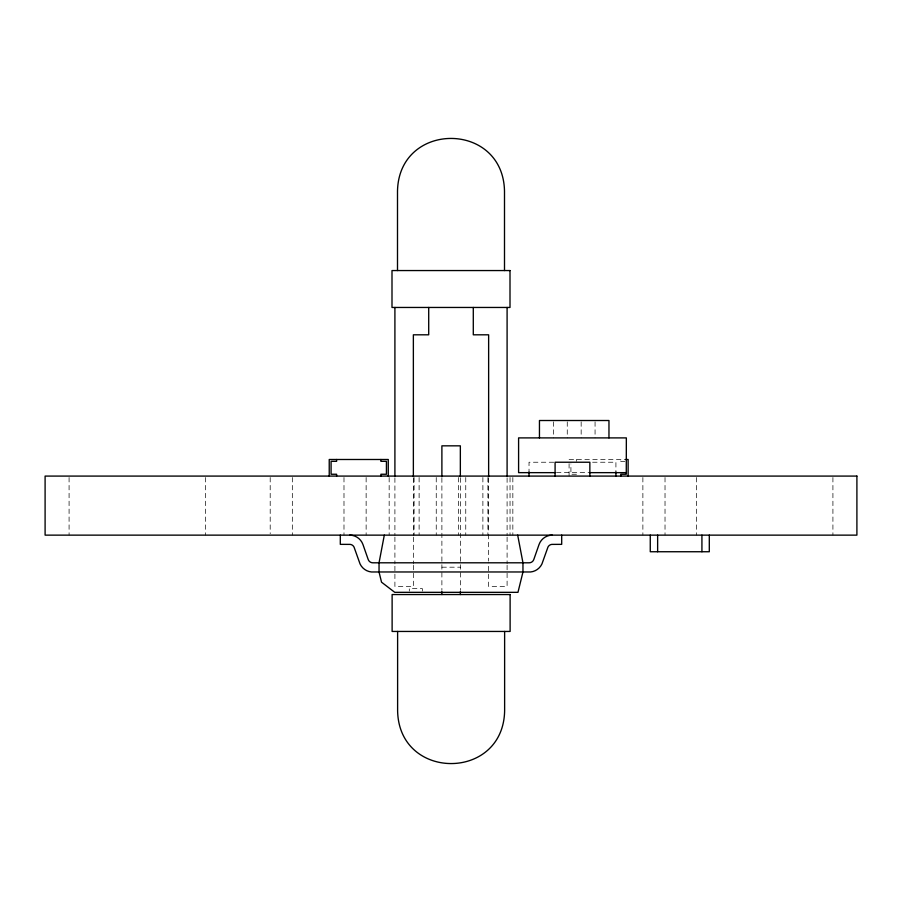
<?xml version="1.0" encoding="UTF-8"?>
<svg xmlns="http://www.w3.org/2000/svg" width="902" height="902" viewBox="0 0 902 902"><rect width="100%" height="100%" fill="white"/><g stroke="black" fill="none" stroke-linecap="round" stroke-linejoin="round"><path stroke-width="0.68" stroke-dasharray="4.51 3.38" d="M569.083 459.49L625.661 459.49M624.894 461.328L620.745 461.328L620.745 459.49M553.715 462.23L529.023 462.23L529.023 471.96M592.591 462.23L615.919 462.23L615.919 471.96M556.478 472.648L589.852 472.648M576.457 474.249L570.921 474.249L570.921 463.91M441.89 567.189L460.347 567.189M832.918 477.496L832.918 535.134M696.389 477.496L696.389 535.134M665.022 477.496L665.022 535.134M642.878 477.496L642.878 535.134M595.061 421.854L595.061 437.898M581.159 421.854L581.159 437.898M576.457 459.49L576.457 461.328M569.083 463.639L569.083 476.087M567.257 421.854L567.257 437.898M553.354 421.854L553.354 437.898M512.843 477.496L512.843 535.134M510.036 477.496L510.036 535.134M507.093 477.936L507.093 535.698M507.093 537.107L507.093 563.885M507.093 565.295L507.093 586.424L488.636 586.424L488.636 562.532M488.636 478.184L488.636 533.014M488.636 534.412L488.636 561.123M487.903 477.496L487.903 535.134M482.886 477.496L482.886 535.134M465.759 477.496L465.759 535.134M460.347 477.913L460.347 590.438M458.385 477.496L458.385 535.134M441.89 477.913L441.89 590.438M436.241 477.496L436.241 535.134M422.373 591.092L422.373 588.634L409.305 588.634L409.305 591.092M419.114 477.496L419.114 535.134M414.097 477.496L414.097 535.134M413.364 478.184L413.364 535.822M413.364 537.231L413.364 563.93M413.364 565.34L413.364 586.424L394.907 586.424L394.907 565.295M394.907 477.936L394.907 535.698M394.907 537.107L394.907 563.885M389.157 477.496L389.157 535.134M366.133 477.496L366.133 535.134M343.989 477.496L343.989 535.134M292.327 477.496L292.327 535.134M270.194 477.496L270.194 533.725M205.611 477.496L205.611 535.134M69.082 477.496L69.082 535.134"/><path stroke-width="1.35" d="M384.308 535.134L379.043 562.803L379.043 572.037L381.535 582.185L394.76 592.332L517.973 592.332L522.957 572.037L522.957 562.803L517.692 535.134M625.661 459.49L628.119 459.49L628.119 476.087M555.091 472.648L518.594 472.648L518.594 437.898L626.349 437.898L626.27 474.249L620.745 474.249L620.745 476.087M589.852 472.648L626.349 472.648M709.299 535.134L709.299 551.742L650.263 551.742L650.263 535.134M701.925 535.134L701.925 551.742M657.637 535.134L657.637 551.742M615.919 471.96L615.919 476.132M608.963 437.898L608.963 420.512L539.452 420.512L539.452 437.898M589.852 476.132L589.852 462.23L555.091 462.23L555.091 476.132M561.698 535.134L561.698 544.357L551.832 544.391A4.86 4.86 0 0 0 547.942 547.142L541.955 563.919A14.139 14.139 0 0 1 530.613 571.969L371.387 571.969A14.139 14.139 0 0 1 360.045 563.919L354.058 547.142A4.86 4.86 0 0 0 350.168 544.391L340.302 544.357L340.302 535.134M529.023 471.96L529.023 476.132M507.093 307.458L507.093 476.527M504.5 270.555L504.5 191.224C503.237 120.845 398.763 120.845 397.5 191.224L397.5 270.555M504.624 631.445L504.624 710.776C503.35 781.155 398.887 781.155 397.613 710.776L397.613 631.445M488.636 476.786L488.636 334.811L473.291 334.811L473.291 307.458M460.347 476.696L460.347 445.836L441.89 445.836L441.89 476.696M460.347 591.735L460.347 594.542M441.89 591.735L441.89 594.542M428.709 307.458L428.709 334.811L413.364 334.811L413.364 476.786M394.907 307.458L394.907 476.527M388.266 476.087L388.266 459.49L329.23 459.49L329.23 476.087M380.892 459.49L380.892 461.328L386.428 461.328L386.428 474.249L380.892 474.249L380.892 476.087M336.615 459.49L336.615 461.328L331.079 461.328L331.079 474.249L336.615 474.249L336.615 476.087M552.328 535.134A14.094 14.094 0 0 0 539.046 544.504L533.792 559.522A4.905 4.905 0 0 1 529.17 562.803L372.83 562.803A4.905 4.905 0 0 1 368.208 559.522L362.954 544.504A14.094 14.094 0 0 0 349.672 535.134M510.002 270.555L391.998 270.555L391.998 307.458L510.002 307.458L510.002 270.555M856.9 476.087L45.1 476.087L45.1 535.134L856.9 535.134L856.9 476.087M510.115 594.542L392.122 594.542L392.122 631.445L510.115 631.445L510.115 594.542"/></g></svg>
